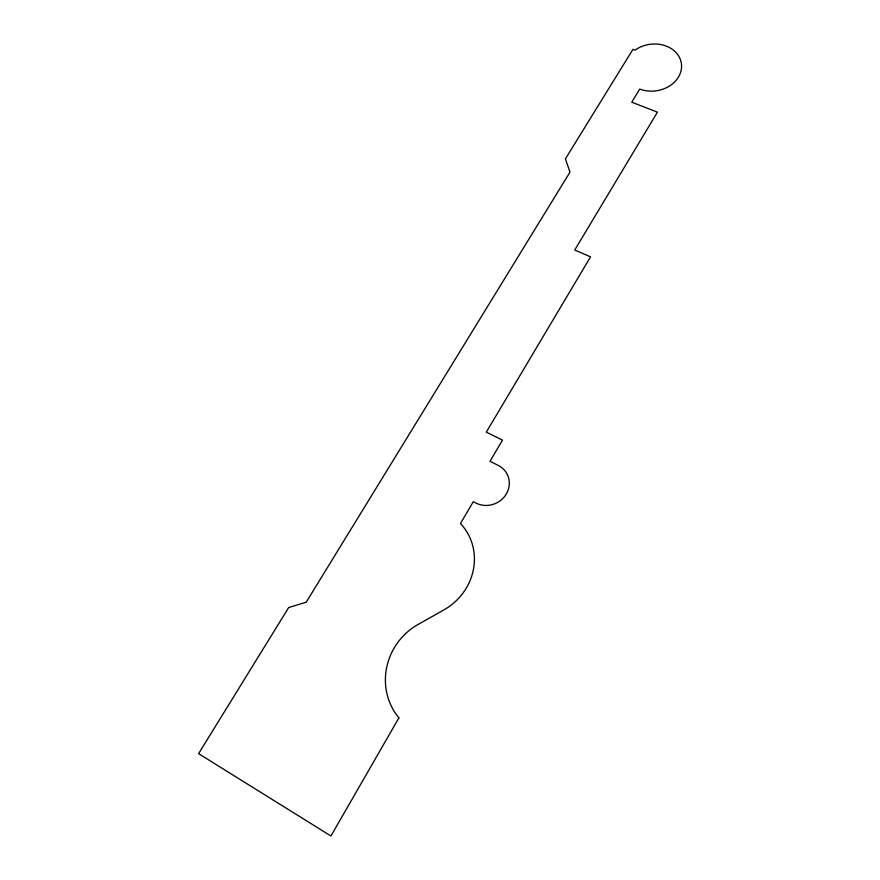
<?xml version="1.0" encoding="UTF-8"?>
<svg xmlns="http://www.w3.org/2000/svg" width="880" height="880" viewBox="0 0 880 880"><rect width="100%" height="100%" fill="white"/><g stroke="black" fill="none" stroke-linecap="round" stroke-linejoin="round"><path stroke-width="1.32" d="M398.904 717.882L330.913 836L198.594 753.632L288.695 607.541L306.196 602.217L569.998 172.106L565.4 158.873L632.951 49.335L635.041 50.116A28.666 23.463 -8.3 0 1 672.584 49.5A28.666 23.463 -8.3 0 1 676.28 80.135A28.666 23.463 -8.3 0 1 639.738 89.056L631.763 102.19L657.415 112.167L574.739 250.008L590.535 256.839L486.288 432.157L502.491 440.11L490.006 461.296L498.179 465.366A22.363 20.922 -25.3 0 1 506.341 493.922A22.363 20.922 -25.3 0 1 476.036 503.096L473.297 501.699L460.449 523.545A57.145 53.559 -39.2 0 1 443.993 609.851L417.89 624.58A61.589 58.751 -56.3 0 0 398.904 717.882"/></g></svg>
